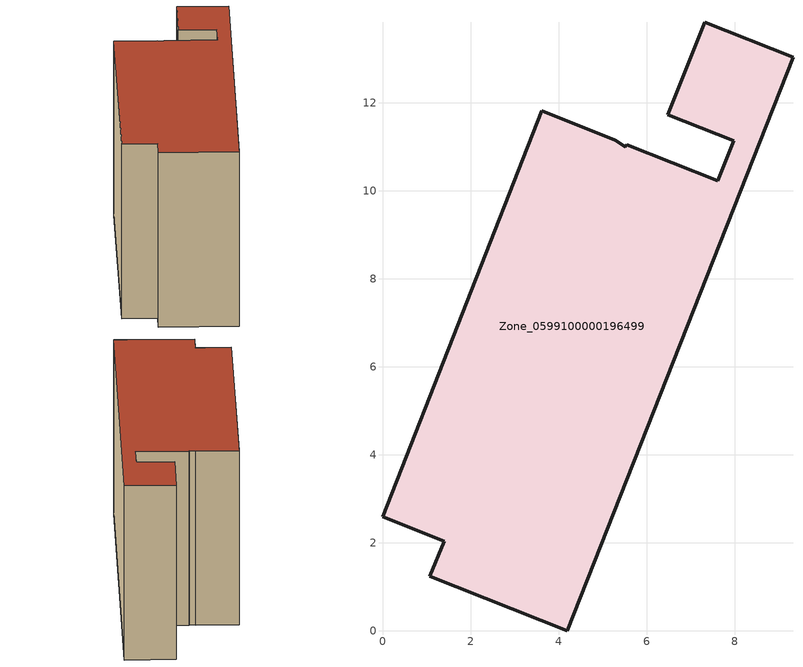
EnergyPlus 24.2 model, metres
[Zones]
Zone_0599100000196499
 floor ground (C_G): 7.98,11.13 6.48,11.73 7.32,13.84 9.33,13.03 4.2,0 1.08,1.25 1.4,2.03 0,2.59 3.62,11.82 5.29,11.15 5.51,11 5.55,11.05 7.62,10.22 z7.15
 wall outside (C_F): 1.4,2.03 1.08,1.25 4.2,0 9.33,13.03 7.32,13.84 6.48,11.73 7.98,11.13 7.62,10.22 5.55,11.05 5.51,11 5.29,11.15 3.62,11.82 0,2.59 1.4,2.03 z7.15:15.17
 roof outside (C_R): 5.55,11.05 5.51,11 5.29,11.15 3.62,11.82 0,2.59 1.4,2.03 1.08,1.25 4.2,0 9.33,13.03 7.32,13.84 6.48,11.73 7.98,11.13 7.62,10.22 z15.17
[BUILDING]
Pand.0599100000196499: North Axis=0; Terrain=City; Loads Convergence Tolerance Value=0.04; Temperature Convergence Tolerance Value=0.4; Solar Distribution=FullExterior; Maximum Number of Warmup Days=25; Minimum Number of Warmup Days=1
[Site:Location]
Rotterdam.The.Hague.AP_ZH_NLD Design_Conditions: Latitude=51.96; Longitude=4.45; Time Zone=1; Elevation=-4.5
[SITE:GROUNDTEMPERATURE:BUILDINGSURFACE]
18, 18, 18, 18, 18, 18, 18, 18, 18, 18, 18, 18
[MATERIAL] Thermal Absorptance=0.9; Solar Absorptance=0.7; Visible Absorptance=0.7
Name | Roughness | Thickness | Conductivity | Density | Specific Heat
G.TI.1975-1991 | MediumSmooth | 0.15 | 0.288461 | 540 | 1210
F.TI.1975-1991 | Rough | 0.3 | 0.230769 | 1920 | 840
R.TI.1975-1991 | MediumRough | 0.2 | 0.153846 | 1500 | 1000
[CONSTRUCTION]
C_G: G.TI.1975-1991
C_F: F.TI.1975-1991
C_R: R.TI.1975-1991
[ZONE]
Zone_0599100000196499: Type=1; Multiplier=1; Ceiling Height=Autocalculate; Volume=Autocalculate; Floor Area=autocalculate; Part of Total Floor Area=Yes
[ZONEINFILTRATION:DESIGNFLOWRATE]
Infil_Zone_0599100000196499: Zone or ZoneList or Space or SpaceList=Zone_0599100000196499; Schedule=AlwaysOn; Design Flow Rate Calculation Method=Flow/Area; Flow Rate per Floor Area=0.003; Constant Term Coefficient=1; Temperature Term Coefficient=0; Velocity Term Coefficient=0; Velocity Squared Term Coefficient=0
[HVACTEMPLATE:ZONE:IDEALLOADSAIRSYSTEM]
Zone_0599100000196499: Maximum Heating Supply Air Temperature=50; Minimum Cooling Supply Air Temperature=13; Maximum Heating Supply Air Humidity Ratio=0.0156; Minimum Cooling Supply Air Humidity Ratio=0.0077; Heating Limit=NoLimit; Cooling Limit=NoLimit; Dehumidification Control Type=ConstantSensibleHeatRatio; Cooling Sensible Heat Ratio=0.7; Dehumidification Setpoint=60; Humidification Control Type=None; Humidification Setpoint=30; Outdoor Air Method=None; Outdoor Air Flow Rate per Person=0.00944; Outdoor Air Flow Rate per Zone Floor Area=0; Outdoor Air Flow Rate per Zone=0; Demand Controlled Ventilation Type=None; Outdoor Air Economizer Type=NoEconomizer; Heat Recovery Type=None; Sensible Heat Recovery Effectiveness=0.7; Latent Heat Recovery Effectiveness=0.65
[ZONECONTROL:THERMOSTAT]
ThermostatControl_Zone_0599100000196499: Zone or ZoneList=Zone_0599100000196499; Control Type Schedule=DualSetpointControlType; Control 1=Thermostat_Zone_0599100000196499; Temperature Difference Between Cutout And Setpoint=0
[THERMOSTATSETPOINT:DUALSETPOINT]
Thermostat_Zone_0599100000196499: Heating Setpoint Temperature Schedule=HeatingSetpoint_Zone_0599100000196499; Cooling Setpoint Temperature Schedule=CoolingSetpoint_Zone_0599100000196499
[SCHEDULE:COMPACT]
HeatingSetpoint_Zone_0599100000196499: Through: 12/31, For: AllDays, Until: 24:00, 21
CoolingSetpoint_Zone_0599100000196499: Through: 12/31, For: AllDays, Until: 24:00, 24
DualSetpointControlType: Through: 12/31, For: AllDays, Until: 24:00, 4
AlwaysOn: Through: 12/31, For: AllDays, Until: 24:00, 1
